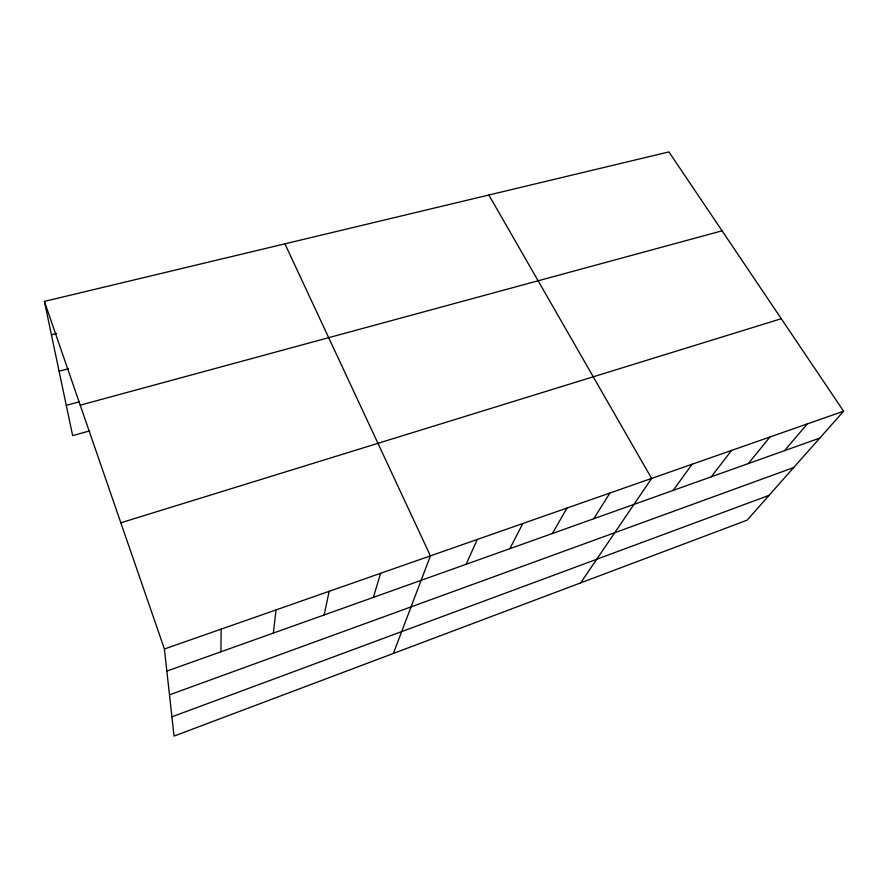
<?xml version="1.0" encoding="UTF-8"?>
<svg xmlns="http://www.w3.org/2000/svg" width="888" height="888" viewBox="0 0 888 888"><rect width="100%" height="100%" fill="white"/><g stroke="black" fill="none" stroke-linecap="round" stroke-linejoin="round"><path stroke-width="1.33" d="M220.946 651.781L221.156 629.126M273.349 633.077L276.057 609.901M324.131 614.962L329.171 591.308M373.36 597.391L380.608 573.304M393.373 653.446L430.425 555.866L284.915 243.823M466.133 564.28L477.311 539.449M509.867 548.673L522.81 523.52M552.392 533.499L566.988 508.047M593.739 518.747L609.901 493.029M580.685 582.872L651.603 478.421L488.866 195.005M673.126 490.42L692.14 464.235M711.244 476.812L731.568 450.427M748.373 463.558L769.918 437.007M784.548 450.649L807.259 423.931M843.6 411.211L747.097 520.168L174.059 736.085L164.402 648.995L44.4 301.398L668.919 151.915L843.6 411.211L164.402 648.995M171.917 716.827L769.075 495.349M169.486 694.849L793.706 467.543M166.855 671.084L819.802 438.073M120.835 522.788L781.285 318.703M89.832 430.835L72.65 435.642L44.4 301.398M80.22 405.161L722.077 230.825M66.278 405.361L79.287 401.842M59.096 371.217L68.376 368.798M51.426 334.798L56.699 333.488"/></g></svg>
